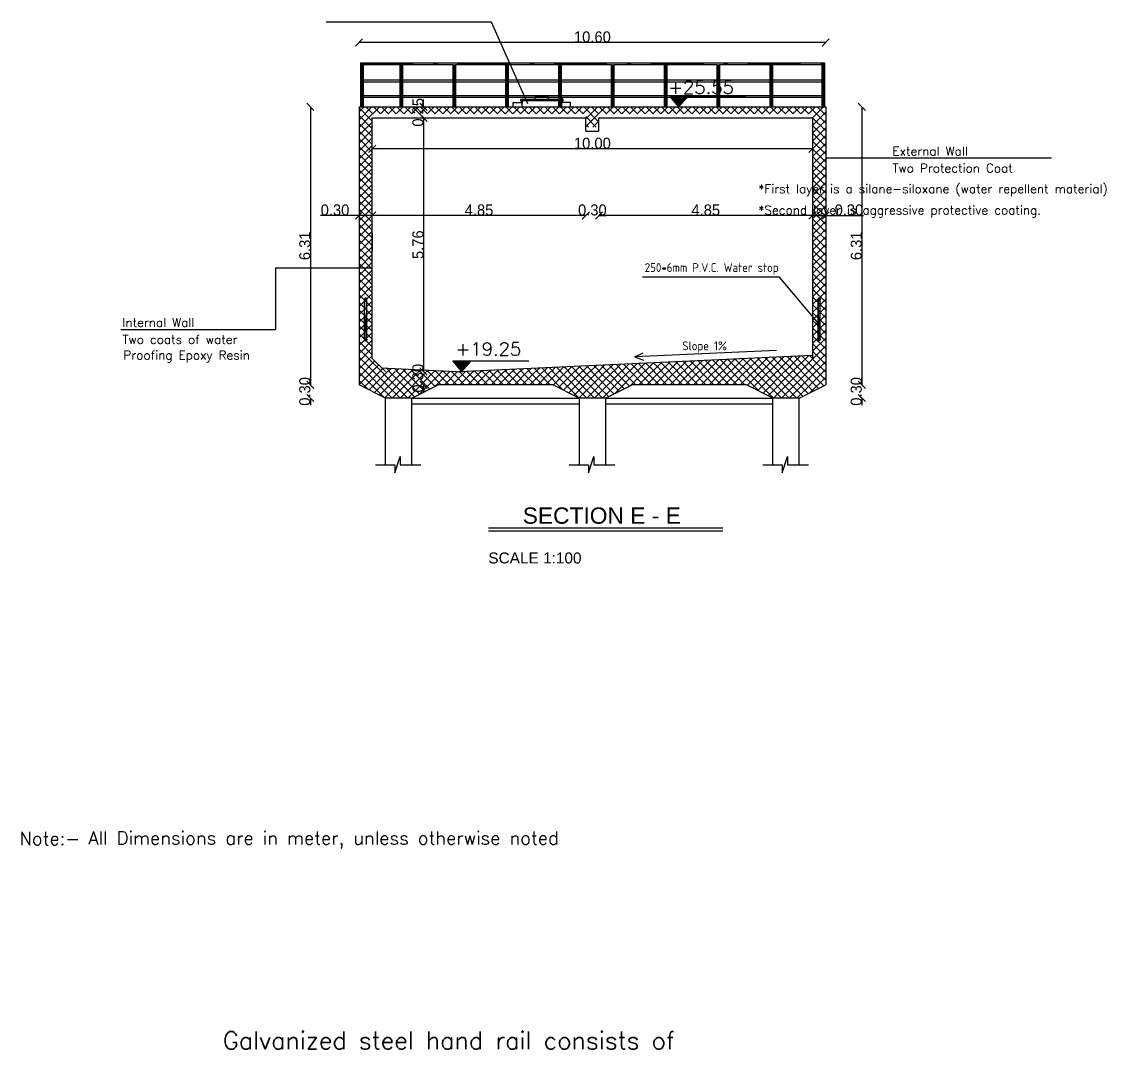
# Model space of a CAD drawing. Extents: x 151242 to 151523, y 158752 to 159354.
# Drawn here: x 151351.31 to 151375.94, y 158977.58 to 159000.9 of the extents above; entities that cross this region are included whole.
import ezdxf
from ezdxf.enums import TextEntityAlignment as Align

# ---------------------------------------------------------------- set-up
doc = ezdxf.new("R2010")
doc.units = 0
doc.header["$LTSCALE"] = 3
doc.header["$MEASUREMENT"] = 0
doc.header["$PDMODE"] = 2
doc.header["$PDSIZE"] = 0.03
for name, pattern in [('AUSGEZOGEN', [0]), ('CENTER', [2, 1.25, -0.25, 0.25, -0.25]), ('STRICHPUNKT2', [0.7, 0.4, -0.15, 0, -0.15])]:
    doc.linetypes.add(name, pattern=pattern)
doc.layers.get('0').update_dxf_attribs({"linetype": 'CONTINUOUS'})
doc.layers.get('DEFPOINTS').update_dxf_attribs({"linetype": 'CONTINUOUS'})
for name, color, linetype in [('3', 4, 'CONTINUOUS'), ('4', 12, 'CONTINUOUS'), ('EBENE0', 7, 'AUSGEZOGEN'), ('HATSH', 252, 'CONTINUOUS'), ('POLI', 3, 'CONTINUOUS'), ('TEXT', 7, 'CONTINUOUS'), ('TEXTS', 1, 'CONTINUOUS'), ('TXT', 6, 'CONTINUOUS')]:
    doc.layers.add(name, color=color, linetype=linetype)
doc.styles.add('FUTURA', font='SAS_____.PFB')
doc.styles.add('ISO8', font='iso8')
doc.styles.add('ROMANS', font='romans.shx')
doc.dimstyles.new('mais 1-100 plan', dxfattribs={"dimtxt": 0.25, "dimasz": 0.1635, "dimexe": 0.18, "dimexo": 0.0625, "dimgap": 0, "dimtad": 1, "dimzin": 0, "dimdsep": 46, "dimtxsty": 'Standard', "dimblk": 'OBLIQUE', "dimcen": 0, "dimse1": 1, "dimse2": 1, "dimclrd": 8, "dimclrt": 4, "dimadec": 0, "dimazin": 0, "dimtfac": 1, "dimtix": 1, "dimtofl": 0, "dimtmove": 0, "dimatfit": 3, "dimldrblk": 'OBLIQUE', "dimfxl": 0.18, "dimtolj": 1, "dimtzin": 0, "dimarcsym": 0})
pattern_1 = [(45, (-280.9069, -2.71911), (-0.08838834765, 0.08838834765), []), (135, (-280.9069, -2.71911), (-0.08838834765, -0.08838834765), [])]

# ---------------------------------------------------------------- blocks, each defined once
blk = doc.blocks.new('_OBLIQUE')
at = {"color": 0, "linetype": 'ByBlock'}
blk.add_line((-0.5, -0.5), (0.5, 0.5), dxfattribs=at)
blk = doc.blocks.new('*D690')
at = {"layer": '4', "color": 8, "linetype": 'Continuous', "lineweight": -2, "transparency": 16777216}
blk.add_line((151369.569, 159000.431), (151358.969, 159000.431), dxfattribs=at)
at = {"layer": 'DEFPOINTS', "color": 0, "linetype": 'Continuous', "transparency": 16777216}
for p in [(151358.969, 159000.431), (151358.969, 158998.97), (151369.569, 158998.97)]:
    blk.add_point(p, dxfattribs=at)
at = {"layer": '4', "color": 8, "linetype": 'Continuous', "lineweight": -2, "transparency": 16777216, "xscale": 0.1635000000000001, "yscale": 0.1635000000000001, "zscale": 0.1635000000000001, "rotation": 180}
blk.add_blockref('_OBLIQUE', (151358.969, 159000.431), dxfattribs=at)
at = {"layer": '4', "color": 8, "linetype": 'Continuous', "lineweight": -2, "transparency": 16777216, "xscale": 0.1635000000000001, "yscale": 0.1635000000000001, "zscale": 0.1635000000000001}
blk.add_blockref('_OBLIQUE', (151369.569, 159000.431), dxfattribs=at)
at = {"layer": '4', "color": 4, "linetype": 'Continuous', "transparency": 16777216, "insert": (151364.269, 159000.556), "char_height": 0.25, "attachment_point": 5}
blk.add_mtext('\\A1;10.60', dxfattribs=at)
blk = doc.blocks.new('*D691')
at = {"layer": '4', "color": 8, "linetype": 'Continuous', "lineweight": -2, "transparency": 16777216}
blk.add_line((151370.388, 158998.97), (151370.388, 158992.66), dxfattribs=at)
at = {"layer": 'DEFPOINTS', "color": 0, "linetype": 'Continuous', "transparency": 16777216}
for p in [(151368.37, 158998.97), (151368.37, 158992.66), (151370.388, 158992.66)]:
    blk.add_point(p, dxfattribs=at)
at = {"layer": '4', "color": 8, "linetype": 'Continuous', "lineweight": -2, "transparency": 16777216, "xscale": 0.1635000000000001, "yscale": 0.1635000000000001, "zscale": 0.1635000000000001}
for p, rotation in [((151370.388, 158998.97), 90), ((151370.388, 158992.66), 270)]:
    blk.add_blockref('_OBLIQUE', p, dxfattribs=dict(at, rotation=rotation))
at = {"layer": '4', "color": 4, "linetype": 'Continuous', "transparency": 16777216, "insert": (151370.263, 158995.815), "char_height": 0.25, "attachment_point": 5, "rotation": 90}
blk.add_mtext('\\A1;6.31', dxfattribs=at)
blk = doc.blocks.new('*D692')
at = {"layer": '4', "color": 8, "linetype": 'Continuous', "lineweight": -2, "transparency": 16777216}
for p, q in [((151370.388, 158992.66), (151370.388, 158992.823)), ((151370.388, 158992.36), (151370.388, 158992.196))]:
    blk.add_line(p, q, dxfattribs=at)
at = {"layer": 'DEFPOINTS', "color": 0, "linetype": 'Continuous', "transparency": 16777216}
for p in [(151368.37, 158992.66), (151367.77, 158992.36), (151370.388, 158992.36)]:
    blk.add_point(p, dxfattribs=at)
at = {"layer": '4', "color": 8, "linetype": 'Continuous', "lineweight": -2, "transparency": 16777216, "xscale": 0.1635000000000001, "yscale": 0.1635000000000001, "zscale": 0.1635000000000001}
for p, rotation in [((151370.388, 158992.66), 270), ((151370.388, 158992.36), 90)]:
    blk.add_blockref('_OBLIQUE', p, dxfattribs=dict(at, rotation=rotation))
at = {"layer": '4', "color": 4, "linetype": 'Continuous', "transparency": 16777216, "insert": (151370.263, 158992.51), "char_height": 0.25, "attachment_point": 5, "rotation": 90}
blk.add_mtext('\\A1;0.30', dxfattribs=at)
blk = doc.blocks.new('*D693')
at = {"layer": '4', "color": 8, "linetype": 'Continuous', "lineweight": -2, "transparency": 16777216}
blk.add_line((151357.863, 158998.97), (151357.863, 158992.66), dxfattribs=at)
at = {"layer": 'DEFPOINTS', "color": 0, "linetype": 'Continuous', "transparency": 16777216}
for p in [(151358.969, 158998.97), (151357.863, 158992.66), (151358.969, 158992.66)]:
    blk.add_point(p, dxfattribs=at)
at = {"layer": '4', "color": 8, "linetype": 'Continuous', "lineweight": -2, "transparency": 16777216, "xscale": 0.1635000000000001, "yscale": 0.1635000000000001, "zscale": 0.1635000000000001}
for p, rotation in [((151357.863, 158998.97), 90), ((151357.863, 158992.66), 270)]:
    blk.add_blockref('_OBLIQUE', p, dxfattribs=dict(at, rotation=rotation))
at = {"layer": '4', "color": 4, "linetype": 'Continuous', "transparency": 16777216, "insert": (151357.738, 158995.815), "char_height": 0.25, "attachment_point": 5, "rotation": 90}
blk.add_mtext('\\A1;6.31', dxfattribs=at)
blk = doc.blocks.new('*D694')
at = {"layer": '4', "color": 8, "linetype": 'Continuous', "lineweight": -2, "transparency": 16777216}
for p, q in [((151357.863, 158992.66), (151357.863, 158992.823)), ((151357.863, 158992.36), (151357.863, 158992.196))]:
    blk.add_line(p, q, dxfattribs=at)
at = {"layer": 'DEFPOINTS', "color": 0, "linetype": 'Continuous', "transparency": 16777216}
for p in [(151358.969, 158992.66), (151357.863, 158992.36), (151359.569, 158992.36)]:
    blk.add_point(p, dxfattribs=at)
at = {"layer": '4', "color": 8, "linetype": 'Continuous', "lineweight": -2, "transparency": 16777216, "xscale": 0.1635000000000001, "yscale": 0.1635000000000001, "zscale": 0.1635000000000001}
for p, rotation in [((151357.863, 158992.66), 270), ((151357.863, 158992.36), 90)]:
    blk.add_blockref('_OBLIQUE', p, dxfattribs=dict(at, rotation=rotation))
at = {"layer": '4', "color": 4, "linetype": 'Continuous', "transparency": 16777216, "insert": (151357.738, 158992.51), "char_height": 0.25, "attachment_point": 5, "rotation": 90}
blk.add_mtext('\\A1;0.30', dxfattribs=at)
blk = doc.blocks.new('*D695')
at = {"layer": '4', "color": 8, "linetype": 'Continuous', "lineweight": -2, "transparency": 16777216}
blk.add_line((151369.269, 158996.502), (151364.419, 158996.502), dxfattribs=at)
at = {"layer": 'DEFPOINTS', "color": 0, "linetype": 'Continuous', "transparency": 16777216}
for p in [(151364.419, 158998.42), (151369.269, 158996.74), (151364.419, 158996.502)]:
    blk.add_point(p, dxfattribs=at)
at = {"layer": '4', "color": 8, "linetype": 'Continuous', "lineweight": -2, "transparency": 16777216, "xscale": 0.1635000000000001, "yscale": 0.1635000000000001, "zscale": 0.1635000000000001, "rotation": 180}
blk.add_blockref('_OBLIQUE', (151364.419, 158996.502), dxfattribs=at)
at = {"layer": '4', "color": 8, "linetype": 'Continuous', "lineweight": -2, "transparency": 16777216, "xscale": 0.1635000000000001, "yscale": 0.1635000000000001, "zscale": 0.1635000000000001}
blk.add_blockref('_OBLIQUE', (151369.269, 158996.502), dxfattribs=at)
at = {"layer": '4', "color": 4, "linetype": 'Continuous', "transparency": 16777216, "insert": (151366.844, 158996.627), "char_height": 0.25, "attachment_point": 5}
blk.add_mtext('\\A1;4.85', dxfattribs=at)
blk = doc.blocks.new('*D696')
at = {"layer": '4', "color": 8, "linetype": 'Continuous', "lineweight": -2, "transparency": 16777216}
for p, q in [((151364.119, 158996.502), (151363.955, 158996.502)), ((151364.419, 158996.502), (151364.582, 158996.502))]:
    blk.add_line(p, q, dxfattribs=at)
at = {"layer": 'DEFPOINTS', "color": 0, "linetype": 'Continuous', "transparency": 16777216}
for p in [(151364.119, 158998.42), (151364.419, 158998.42), (151364.119, 158996.502)]:
    blk.add_point(p, dxfattribs=at)
at = {"layer": '4', "color": 8, "linetype": 'Continuous', "lineweight": -2, "transparency": 16777216, "xscale": 0.1635000000000001, "yscale": 0.1635000000000001, "zscale": 0.1635000000000001}
blk.add_blockref('_OBLIQUE', (151364.119, 158996.502), dxfattribs=at)
at = {"layer": '4', "color": 8, "linetype": 'Continuous', "lineweight": -2, "transparency": 16777216, "xscale": 0.1635000000000001, "yscale": 0.1635000000000001, "zscale": 0.1635000000000001, "rotation": 180}
blk.add_blockref('_OBLIQUE', (151364.419, 158996.502), dxfattribs=at)
at = {"layer": '4', "color": 4, "linetype": 'Continuous', "transparency": 16777216, "insert": (151364.269, 158996.627), "char_height": 0.25, "attachment_point": 5}
blk.add_mtext('\\A1;0.30', dxfattribs=at)
blk = doc.blocks.new('*D697')
at = {"layer": '4', "color": 8, "linetype": 'Continuous', "lineweight": -2, "transparency": 16777216}
blk.add_line((151364.119, 158996.502), (151359.269, 158996.502), dxfattribs=at)
at = {"layer": 'DEFPOINTS', "color": 0, "linetype": 'Continuous', "transparency": 16777216}
for p in [(151364.119, 158998.42), (151359.269, 158998.006), (151359.269, 158996.502)]:
    blk.add_point(p, dxfattribs=at)
at = {"layer": '4', "color": 8, "linetype": 'Continuous', "lineweight": -2, "transparency": 16777216, "xscale": 0.1635000000000001, "yscale": 0.1635000000000001, "zscale": 0.1635000000000001, "rotation": 180}
blk.add_blockref('_OBLIQUE', (151359.269, 158996.502), dxfattribs=at)
at = {"layer": '4', "color": 8, "linetype": 'Continuous', "lineweight": -2, "transparency": 16777216, "xscale": 0.1635000000000001, "yscale": 0.1635000000000001, "zscale": 0.1635000000000001}
blk.add_blockref('_OBLIQUE', (151364.119, 158996.502), dxfattribs=at)
at = {"layer": '4', "color": 4, "linetype": 'Continuous', "transparency": 16777216, "insert": (151361.694, 158996.627), "char_height": 0.25, "attachment_point": 5}
blk.add_mtext('\\A1;4.85', dxfattribs=at)
blk = doc.blocks.new('*D698')
at = {"layer": '4', "color": 8, "linetype": 'Continuous', "lineweight": -2, "transparency": 16777216}
blk.add_line((151369.269, 158998.017), (151359.269, 158998.017), dxfattribs=at)
at = {"layer": 'DEFPOINTS', "color": 0, "linetype": 'Continuous', "transparency": 16777216}
for p in [(151359.269, 158998.179), (151369.269, 158998.179), (151359.269, 158998.017)]:
    blk.add_point(p, dxfattribs=at)
at = {"layer": '4', "color": 8, "linetype": 'Continuous', "lineweight": -2, "transparency": 16777216, "xscale": 0.1635000000000001, "yscale": 0.1635000000000001, "zscale": 0.1635000000000001, "rotation": 180}
blk.add_blockref('_OBLIQUE', (151359.269, 158998.017), dxfattribs=at)
at = {"layer": '4', "color": 8, "linetype": 'Continuous', "lineweight": -2, "transparency": 16777216, "xscale": 0.1635000000000001, "yscale": 0.1635000000000001, "zscale": 0.1635000000000001}
blk.add_blockref('_OBLIQUE', (151369.269, 158998.017), dxfattribs=at)
at = {"layer": '4', "color": 4, "linetype": 'Continuous', "transparency": 16777216, "insert": (151364.269, 158998.142), "char_height": 0.25, "attachment_point": 5}
blk.add_mtext('\\A1;10.00', dxfattribs=at)
blk = doc.blocks.new('*D699')
at = {"layer": '4', "color": 8, "linetype": 'Continuous', "lineweight": -2, "transparency": 16777216}
blk.add_line((151360.432, 158998.72), (151360.432, 158992.96), dxfattribs=at)
at = {"layer": 'DEFPOINTS', "color": 0, "linetype": 'Continuous', "transparency": 16777216}
for p in [(151360.161, 158998.72), (151360.41, 158992.96), (151360.432, 158992.96)]:
    blk.add_point(p, dxfattribs=at)
at = {"layer": '4', "color": 8, "linetype": 'Continuous', "lineweight": -2, "transparency": 16777216, "xscale": 0.1635000000000001, "yscale": 0.1635000000000001, "zscale": 0.1635000000000001}
for p, rotation in [((151360.432, 158998.72), 90), ((151360.432, 158992.96), 270)]:
    blk.add_blockref('_OBLIQUE', p, dxfattribs=dict(at, rotation=rotation))
at = {"layer": '4', "color": 4, "linetype": 'Continuous', "transparency": 16777216, "insert": (151360.307, 158995.84), "char_height": 0.25, "attachment_point": 5, "rotation": 90}
blk.add_mtext('\\A1;5.76', dxfattribs=at)
blk = doc.blocks.new('*D700')
at = {"layer": '4', "color": 8, "linetype": 'Continuous', "lineweight": -2, "transparency": 16777216}
for p, q in [((151360.432, 158992.96), (151360.432, 158993.123)), ((151360.432, 158992.66), (151360.432, 158992.496))]:
    blk.add_line(p, q, dxfattribs=at)
at = {"layer": 'DEFPOINTS', "color": 0, "linetype": 'Continuous', "transparency": 16777216}
for p in [(151362.469, 158992.96), (151360.432, 158992.66), (151362.469, 158992.66)]:
    blk.add_point(p, dxfattribs=at)
at = {"layer": '4', "color": 8, "linetype": 'Continuous', "lineweight": -2, "transparency": 16777216, "xscale": 0.1635000000000001, "yscale": 0.1635000000000001, "zscale": 0.1635000000000001}
for p, rotation in [((151360.432, 158992.96), 270), ((151360.432, 158992.66), 90)]:
    blk.add_blockref('_OBLIQUE', p, dxfattribs=dict(at, rotation=rotation))
at = {"layer": '4', "color": 4, "linetype": 'Continuous', "transparency": 16777216, "insert": (151360.307, 158992.81), "char_height": 0.25, "attachment_point": 5, "rotation": 90}
blk.add_mtext('\\A1;0.30', dxfattribs=at)
blk = doc.blocks.new('*D701')
at = {"layer": '4', "color": 8, "linetype": 'Continuous', "lineweight": -2, "transparency": 16777216}
for p, q in [((151358.969, 158996.502), (151358.09, 158996.502)), ((151359.269, 158996.502), (151358.969, 158996.502))]:
    blk.add_line(p, q, dxfattribs=at)
at = {"layer": 'DEFPOINTS', "color": 0, "linetype": 'Continuous', "transparency": 16777216}
for p in [(151358.969, 158996.502), (151358.969, 158996.105), (151359.269, 158995.975)]:
    blk.add_point(p, dxfattribs=at)
at = {"layer": '4', "color": 8, "linetype": 'Continuous', "lineweight": -2, "transparency": 16777216, "xscale": 0.1635000000000001, "yscale": 0.1635000000000001, "zscale": 0.1635000000000001, "rotation": 180}
blk.add_blockref('_OBLIQUE', (151358.969, 158996.502), dxfattribs=at)
at = {"layer": '4', "color": 8, "linetype": 'Continuous', "lineweight": -2, "transparency": 16777216, "xscale": 0.1635000000000001, "yscale": 0.1635000000000001, "zscale": 0.1635000000000001}
blk.add_blockref('_OBLIQUE', (151359.269, 158996.502), dxfattribs=at)
at = {"layer": '4', "color": 4, "linetype": 'Continuous', "transparency": 16777216, "insert": (151358.423, 158996.627), "char_height": 0.25, "attachment_point": 5}
blk.add_mtext('\\A1;0.30', dxfattribs=at)
blk = doc.blocks.new('*D702')
at = {"layer": '4', "color": 8, "linetype": 'Continuous', "lineweight": -2, "transparency": 16777216}
for p, q in [((151360.432, 158998.97), (151360.432, 158999.133)), ((151360.432, 158998.72), (151360.432, 158998.556))]:
    blk.add_line(p, q, dxfattribs=at)
at = {"layer": 'DEFPOINTS', "color": 0, "linetype": 'Continuous', "transparency": 16777216}
for p in [(151360.432, 158998.97), (151361.694, 158998.97), (151361.694, 158998.72)]:
    blk.add_point(p, dxfattribs=at)
at = {"layer": '4', "color": 8, "linetype": 'Continuous', "lineweight": -2, "transparency": 16777216, "xscale": 0.1635000000000001, "yscale": 0.1635000000000001, "zscale": 0.1635000000000001}
for p, rotation in [((151360.432, 158998.97), 270), ((151360.432, 158998.72), 90)]:
    blk.add_blockref('_OBLIQUE', p, dxfattribs=dict(at, rotation=rotation))
at = {"layer": '4', "color": 4, "linetype": 'Continuous', "transparency": 16777216, "insert": (151360.307, 158998.845), "char_height": 0.25, "attachment_point": 5, "rotation": 90}
blk.add_mtext('\\A1;0.25', dxfattribs=at)
blk = doc.blocks.new('*D703')
at = {"layer": '4', "color": 8, "linetype": 'Continuous', "lineweight": -2, "transparency": 16777216}
for p, q in [((151369.269, 158996.502), (151369.569, 158996.502)), ((151369.569, 158996.502), (151370.429, 158996.502))]:
    blk.add_line(p, q, dxfattribs=at)
at = {"layer": 'DEFPOINTS', "color": 0, "linetype": 'Continuous', "transparency": 16777216}
for p in [(151369.569, 158996.502), (151369.269, 158995.915), (151369.569, 158995.915)]:
    blk.add_point(p, dxfattribs=at)
at = {"layer": '4', "color": 8, "linetype": 'Continuous', "lineweight": -2, "transparency": 16777216, "xscale": 0.1635000000000001, "yscale": 0.1635000000000001, "zscale": 0.1635000000000001, "rotation": 180}
blk.add_blockref('_OBLIQUE', (151369.269, 158996.502), dxfattribs=at)
at = {"layer": '4', "color": 8, "linetype": 'Continuous', "lineweight": -2, "transparency": 16777216, "xscale": 0.1635000000000001, "yscale": 0.1635000000000001, "zscale": 0.1635000000000001}
blk.add_blockref('_OBLIQUE', (151369.569, 158996.502), dxfattribs=at)
at = {"layer": '4', "color": 4, "linetype": 'Continuous', "transparency": 16777216, "insert": (151370.096, 158996.627), "char_height": 0.25, "attachment_point": 5}
blk.add_mtext('\\A1;0.30', dxfattribs=at)

msp = doc.modelspace()

# ---------------------------------------------------------------- hatches: boundary and pattern name
at = {"layer": '4'}
h = msp.add_hatch(dxfattribs=at)
h.set_pattern_fill('ANSI31', color=2, scale=0.001, style=0)
h.set_pattern_definition([(45, (151307.3177674, 158962.523309), (-0.00224506403, 0.00224506403), [])])
h.paths.add_polyline_path([(151363.592, 158999.115), (151363.592, 158999.109), (151363.6, 158999.109), (151363.6, 158999.14), (151362.644, 158999.14), (151362.644, 158999.109), (151362.652, 158999.109), (151362.652, 158999.115)])
h = msp.add_hatch(dxfattribs=at)
h.set_pattern_fill('ANSI37', color=2, scale=0.0003, style=0)
h.set_pattern_definition([(45, (151307.3397563, 158963.4964764), (-0.000673519209, 0.000673519209), []), (135, (151307.3397563, 158963.4964764), (-0.000673519209, -0.000673519209), [])])
h.paths.add_polyline_path([(151363.588, 158999.144), (151363.585, 158999.144), (151363.585, 158999.14), (151363.588, 158999.14)])
at = {"layer": '4', "linetype": 'Continuous'}
h = msp.add_hatch(dxfattribs=at)
h.set_pattern_fill('ANSI31', color=256, scale=0.01, style=0)
h.set_pattern_definition([(45, (151325.6663033, 158890.2113562), (-0.000883883476, 0.000883883476), [])])
h.paths.add_polyline_path([(151366.426, 158999.208), (151366.026, 158999.208), (151366.226, 158998.97)])
at = {"layer": '4'}
msp.add_hatch(color=2, dxfattribs=at).paths.add_polyline_path([(151362.653, 158999.104, 1), (151362.643, 158999.104, 1)])
h = msp.add_hatch(color=2, dxfattribs=at)
edge = h.paths.add_edge_path()
edge.add_arc((151359.12, 158994.602), 0.0431, 180, 540, ccw=False)
at = {"layer": '4', "linetype": 'CENTER', "ltscale": 2}
h = msp.add_hatch(dxfattribs=at)
h.set_pattern_fill('PLASTI', color=2, scale=0.05, style=0)
h.set_pattern_definition([(180, (151838.766904, 159290.025083), (0, 0.0125), []), (180, (151838.766904, 159290.026646), (0, 0.0125), []), (180, (151838.766904, 159290.028208), (0, 0.0125), []), (180, (151838.766904, 159290.032896), (0, 0.0125), [])])
edge = h.paths.add_edge_path()
edge.add_line((151359.12, 158994.632), (151359.12, 158994.569))
edge.add_line((151359.089, 158994.604), (151359.152, 158994.604))
edge.add_line((151359.144, 158993.698), (151359.144, 158994.594))
edge.add_line((151359.094, 158993.698), (151359.094, 158994.594))
edge.add_line((151359.12, 158993.718), (151359.12, 158993.655))
edge.add_line((151359.089, 158993.69), (151359.152, 158993.69))
at = {"layer": '4'}
h = msp.add_hatch(color=2, dxfattribs=at)
edge = h.paths.add_edge_path()
edge.add_arc((151369.417, 158994.602), 0.0431, 0, 360)
at = {"layer": '4', "linetype": 'CENTER', "ltscale": 2}
h = msp.add_hatch(dxfattribs=at)
h.set_pattern_fill('PLASTI', color=2, scale=0.05, style=0)
h.set_pattern_definition([(0, (150889.770438, 159290.025083), (0, 0.0125), []), (0, (150889.770438, 159290.026646), (0, 0.0125), []), (0, (150889.770438, 159290.028208), (0, 0.0125), []), (0, (150889.770438, 159290.032896), (0, 0.0125), [])])
edge = h.paths.add_edge_path()
edge.add_line((151369.417, 158994.632), (151369.417, 158994.569))
edge.add_line((151369.448, 158994.604), (151369.385, 158994.604))
edge.add_line((151369.394, 158993.698), (151369.394, 158994.594))
edge.add_line((151369.444, 158993.698), (151369.444, 158994.594))
edge.add_line((151369.417, 158993.718), (151369.417, 158993.655))
edge.add_line((151369.448, 158993.69), (151369.385, 158993.69))
at = {"layer": '4'}
h = msp.add_hatch(color=2, dxfattribs=at)
edge = h.paths.add_edge_path()
edge.add_arc((151359.12, 158993.688), 0.0431, 180, 540, ccw=False)
h = msp.add_hatch(color=2, dxfattribs=at)
edge = h.paths.add_edge_path()
edge.add_arc((151369.417, 158993.688), 0.0431, 0, 360)
at = {"layer": '4', "linetype": 'Continuous'}
h = msp.add_hatch(dxfattribs=at)
h.set_pattern_fill('ANSI31', color=256, scale=0.01, style=0)
h.set_pattern_definition([(45, (151320.7397313, 158884.2013562), (-0.000883883476, 0.000883883476), [])])
h.paths.add_polyline_path([(151361.499, 158993.198), (151361.099, 158993.198), (151361.299, 158992.96)])
at = {"layer": 'HATSH'}
h = msp.add_hatch(dxfattribs=at)
h.set_pattern_fill('ANSI37', color=256, style=0)
h.set_pattern_definition([(45, (-445.23131, -105.3405), (-0.08838834765, 0.08838834765), []), (135, (-445.23131, -105.3405), (-0.08838834765, -0.08838834765), [])])
h.paths.add_polyline_path([(151369.569, 158998.97), (151358.969, 158998.97), (151358.969, 158996.489), (151359.269, 158996.489), (151359.269, 158998.81), (151364.119, 158998.81), (151364.119, 158998.51), (151364.419, 158998.51), (151364.419, 158998.81), (151369.269, 158998.81), (151369.269, 158996.489), (151369.569, 158996.489)])
h.paths.add_polyline_path([(151369.569, 158996.489), (151369.269, 158996.489), (151369.269, 158995.9), (151369.569, 158995.9), (151369.569, 158996.1), (151369.569, 158996.1)])
h.paths.add_polyline_path([(151369.569, 158995.7), (151369.569, 158995.9), (151369.269, 158995.9), (151369.269, 158993.26), (151368.969, 158992.96), (151359.569, 158992.96), (151359.269, 158993.26), (151359.269, 158995.7), (151359.269, 158995.7), (151359.269, 158995.9), (151359.169, 158995.9), (151358.969, 158995.9), (151358.969, 158992.66), (151359.569, 158992.36), (151360.169, 158992.36), (151360.769, 158992.66), (151363.369, 158992.66), (151363.969, 158992.36), (151364.569, 158992.36), (151365.169, 158992.66), (151367.769, 158992.66), (151368.369, 158992.36), (151368.969, 158992.36), (151369.569, 158992.66), (151369.569, 158995.7)])
h.paths.add_polyline_path([(151359.269, 158996.489), (151358.969, 158996.489), (151358.969, 158995.9), (151359.269, 158995.9), (151359.269, 158996.1), (151359.269, 158996.1)])
h.paths.add_polyline_path([(151365.726, 158998.742), (151365.726, 158999.038), (151365.951, 158999.038), (151365.951, 158998.742)], flags=9)
h = msp.add_hatch(dxfattribs=at)
h.set_pattern_fill('ANSI37', color=256, style=0)
h.set_pattern_definition(pattern_1)
h.paths.add_polyline_path([(151369.269, 158993.26), (151369.269, 158993.322), (151361.3, 158992.961), (151361.299, 158992.96), (151368.969, 158992.96)])
h = msp.add_hatch(dxfattribs=at)
h.set_pattern_fill('ANSI37', color=256, style=0)
h.set_pattern_definition(pattern_1)
h.paths.add_polyline_path([(151359.487, 158993.041), (151359.569, 158992.96), (151361.271, 158992.96), (151361.28, 158992.96)])

# ---------------------------------------------------------------- linework, layer by layer
at = {"color": 2, "lineweight": -3}
for p, q in [((151369.269, 158993.322), (151361.232, 158992.958)), ((151359.469, 158993.042), (151361.329, 158992.958))]:
    msp.add_line(p, q, dxfattribs=at)
at = {"color": 8, "lineweight": -3}
for p, q in [((151368.449, 158993.44), (151365.232, 158993.294)), ((151365.232, 158993.294), (151365.419, 158993.388)), ((151365.232, 158993.294), (151365.427, 158993.217))]:
    msp.add_line(p, q, dxfattribs=at)
at = {"layer": '4', "color": 2, "linetype": 'AUSGEZOGEN'}
for p, q in [((151358.999, 158999.97), (151369.539, 158999.97)), ((151358.999, 158999.97), (151358.999, 158998.97)), ((151359.059, 158999.93), (151359.059, 158998.97)), ((151359.059, 158999.93), (151359.899, 158999.93)), ((151359.899, 158999.93), (151359.899, 158998.97)), ((151359.959, 158999.93), (151359.959, 158998.97)), ((151359.959, 158999.93), (151361.099, 158999.93)), ((151361.099, 158999.93), (151361.099, 158998.97)), ((151361.159, 158999.93), (151361.159, 158998.97)), ((151361.159, 158999.93), (151362.299, 158999.93)), ((151362.299, 158999.93), (151362.299, 158998.97)), ((151362.359, 158999.93), (151362.359, 158998.97)), ((151362.359, 158999.93), (151363.499, 158999.93)), ((151363.499, 158999.93), (151363.499, 158998.97)), ((151363.559, 158999.93), (151363.559, 158998.97)), ((151363.559, 158999.93), (151364.699, 158999.93)), ((151364.699, 158999.93), (151364.699, 158998.97)), ((151364.759, 158999.93), (151364.759, 158998.97)), ((151364.759, 158999.93), (151365.899, 158999.93)), ((151365.899, 158999.93), (151365.899, 158998.97)), ((151365.959, 158999.93), (151365.959, 158998.97)), ((151365.959, 158999.93), (151367.099, 158999.93)), ((151367.099, 158999.93), (151367.099, 158998.97)), ((151367.159, 158999.93), (151367.159, 158998.97)), ((151367.159, 158999.93), (151368.299, 158999.93)), ((151368.299, 158999.93), (151368.299, 158998.97)), ((151368.359, 158999.93), (151368.359, 158998.97)), ((151368.359, 158999.93), (151369.479, 158999.93)), ((151369.479, 158999.97), (151369.539, 158999.97)), ((151369.479, 158999.93), (151369.479, 158998.97)), ((151369.539, 158999.97), (151369.539, 158998.97)), ((151359.059, 158999.58), (151359.899, 158999.58)), ((151359.059, 158999.54), (151359.899, 158999.54)), ((151359.959, 158999.58), (151361.099, 158999.58)), ((151359.959, 158999.54), (151361.099, 158999.54)), ((151361.159, 158999.58), (151362.299, 158999.58)), ((151361.159, 158999.54), (151362.299, 158999.54)), ((151362.359, 158999.58), (151363.499, 158999.58)), ((151362.359, 158999.54), (151363.499, 158999.54)), ((151363.559, 158999.58), (151364.699, 158999.58)), ((151363.559, 158999.54), (151364.699, 158999.54)), ((151364.759, 158999.58), (151365.899, 158999.58)), ((151364.759, 158999.54), (151365.899, 158999.54)), ((151365.959, 158999.58), (151367.099, 158999.58)), ((151365.959, 158999.54), (151367.099, 158999.54)), ((151367.159, 158999.58), (151368.299, 158999.58)), ((151367.159, 158999.54), (151368.299, 158999.54)), ((151368.359, 158999.58), (151369.479, 158999.58)), ((151368.359, 158999.54), (151369.479, 158999.54)), ((151359.059, 158999.23), (151359.899, 158999.23)), ((151359.059, 158999.19), (151359.899, 158999.19)), ((151359.959, 158999.23), (151361.099, 158999.23)), ((151359.959, 158999.19), (151361.099, 158999.19)), ((151361.159, 158999.23), (151362.299, 158999.23)), ((151361.159, 158999.19), (151362.299, 158999.19)), ((151362.359, 158999.23), (151363.499, 158999.23)), ((151362.359, 158999.19), (151363.499, 158999.19)), ((151363.559, 158999.23), (151364.699, 158999.23)), ((151363.559, 158999.19), (151364.699, 158999.19)), ((151364.759, 158999.23), (151365.899, 158999.23)), ((151364.759, 158999.19), (151365.899, 158999.19)), ((151365.959, 158999.23), (151367.099, 158999.23)), ((151365.959, 158999.19), (151367.099, 158999.19)), ((151367.159, 158999.23), (151368.299, 158999.23)), ((151367.159, 158999.19), (151368.299, 158999.19)), ((151368.359, 158999.23), (151369.479, 158999.23)), ((151368.359, 158999.19), (151369.479, 158999.19)), ((151358.969, 158996.1), (151358.969, 158995.7)), ((151359.269, 158996.1), (151359.269, 158995.7)), ((151359.269, 158996.1), (151359.269, 158995.7))]:
    msp.add_line(p, q, dxfattribs=at)
at = {"layer": '4', "color": 1, "linetype": 'STRICHPUNKT2'}
for p, q in [((151358.999, 158999.95), (151369.539, 158999.95)), ((151359.029, 158999.93), (151359.029, 158998.97)), ((151359.929, 158999.93), (151359.929, 158998.97)), ((151361.129, 158999.93), (151361.129, 158998.97)), ((151362.329, 158999.93), (151362.329, 158998.97)), ((151363.529, 158999.93), (151363.529, 158998.97)), ((151364.729, 158999.93), (151364.729, 158998.97)), ((151365.929, 158999.93), (151365.929, 158998.97)), ((151367.129, 158999.93), (151367.129, 158998.97)), ((151368.329, 158999.93), (151368.329, 158998.97)), ((151369.509, 158999.93), (151369.509, 158998.97))]:
    msp.add_line(p, q, dxfattribs=at)
at = {"layer": '4', "color": 2}
for p, q in [((151362.644, 158999.14), (151362.644, 158999.109)), ((151362.644, 158999.14), (151363.6, 158999.14)), ((151362.972, 158999.14), (151362.972, 158999.19)), ((151363.272, 158999.19), (151362.972, 158999.19)), ((151363.272, 158999.14), (151363.272, 158999.19)), ((151363.272, 158999.14), (151363.272, 158999.19)), ((151363.588, 158999.16), (151363.564, 158999.16)), ((151363.564, 158999.16), (151363.564, 158999.14)), ((151363.569, 158999.14), (151363.583, 158999.14)), ((151363.581, 158999.145), (151363.573, 158999.145)), ((151363.581, 158999.145), (151363.573, 158999.145)), ((151363.581, 158999.145), (151363.573, 158999.145)), ((151363.573, 158999.145), (151363.573, 158999.145)), ((151363.575, 158999.151), (151363.575, 158999.077)), ((151363.579, 158999.151), (151363.575, 158999.151)), ((151363.579, 158999.151), (151363.579, 158999.083)), ((151363.581, 158999.145), (151363.581, 158999.145)), ((151363.585, 158999.144), (151363.588, 158999.144)), ((151363.585, 158999.14), (151363.585, 158999.144)), ((151363.588, 158999.14), (151363.585, 158999.14)), ((151363.588, 158999.14), (151363.588, 158999.16)), ((151363.588, 158999.144), (151363.588, 158999.14)), ((151363.6, 158999.14), (151363.6, 158999.109)), ((151362.643, 158999.104), (151362.643, 158999.104)), ((151362.652, 158999.109), (151362.644, 158999.109)), ((151362.652, 158999.115), (151362.652, 158999.109)), ((151362.652, 158999.115), (151362.652, 158999.07)), ((151362.652, 158999.115), (151363.592, 158999.115)), ((151362.672, 158999.115), (151362.672, 158999.05)), ((151362.672, 158999.115), (151362.672, 158999.05)), ((151363.572, 158999.115), (151363.572, 158999.05)), ((151363.592, 158999.115), (151363.592, 158999.07)), ((151363.592, 158999.115), (151363.592, 158999.109)), ((151363.592, 158999.109), (151363.6, 158999.109))]:
    msp.add_line(p, q, dxfattribs=at)
at = {"layer": '4', "linetype": 'Continuous'}
for p, q in [((151367.755, 158999.208), (151366.026, 158999.208)), ((151366.026, 158999.208), (151366.226, 158998.97)), ((151366.426, 158999.208), (151366.226, 158998.97)), ((151361.099, 158993.198), (151361.299, 158992.96)), ((151362.828, 158993.198), (151361.099, 158993.198)), ((151361.499, 158993.198), (151361.299, 158992.96))]:
    msp.add_line(p, q, dxfattribs=at)
at = {"layer": '4', "color": 3, "linetype": 'AUSGEZOGEN'}
for p, q in [((151358.969, 158998.97), (151369.569, 158998.97)), ((151358.969, 158998.97), (151358.969, 158992.66)), ((151362.472, 158998.97), (151362.472, 158999.07)), ((151362.472, 158999.07), (151362.672, 158999.07)), ((151362.672, 158998.97), (151362.672, 158999.07)), ((151363.572, 158998.97), (151363.572, 158999.07)), ((151363.772, 158999.07), (151363.572, 158999.07)), ((151363.772, 158998.97), (151363.772, 158999.07)), ((151369.569, 158998.97), (151369.569, 158992.66)), ((151359.269, 158993.26), (151359.269, 158998.72)), ((151359.269, 158998.72), (151364.119, 158998.72)), ((151364.119, 158998.42), (151364.119, 158998.72)), ((151364.419, 158998.72), (151369.269, 158998.72)), ((151364.419, 158998.42), (151364.419, 158998.72)), ((151369.269, 158998.72), (151369.269, 158993.26)), ((151364.119, 158998.42), (151364.419, 158998.42)), ((151359.569, 158992.96), (151359.269, 158993.26)), ((151359.569, 158992.36), (151358.969, 158992.66)), ((151360.169, 158992.36), (151360.769, 158992.66)), ((151363.369, 158992.66), (151360.769, 158992.66)), ((151363.969, 158992.36), (151363.369, 158992.66)), ((151364.569, 158992.36), (151365.169, 158992.66)), ((151367.769, 158992.66), (151365.169, 158992.66)), ((151368.369, 158992.36), (151367.769, 158992.66)), ((151368.969, 158992.36), (151369.569, 158992.66)), ((151359.569, 158990.846), (151359.569, 158992.36)), ((151360.169, 158990.847), (151360.169, 158992.36)), ((151363.969, 158992.36), (151363.969, 158990.846)), ((151364.569, 158992.36), (151364.569, 158990.847)), ((151368.369, 158990.846), (151368.369, 158992.36)), ((151368.969, 158990.847), (151368.969, 158992.36)), ((151359.781, 158990.663), (151359.9, 158991.029)), ((151359.9, 158991.029), (151359.9, 158990.847)), ((151364.181, 158990.663), (151364.3, 158991.029)), ((151364.3, 158991.029), (151364.3, 158990.847)), ((151368.581, 158990.663), (151368.7, 158991.029)), ((151368.7, 158991.029), (151368.7, 158990.847)), ((151359.342, 158990.846), (151359.781, 158990.846)), ((151359.781, 158990.846), (151359.781, 158990.663)), ((151359.9, 158990.847), (151360.376, 158990.847)), ((151363.742, 158990.846), (151364.181, 158990.846)), ((151364.181, 158990.846), (151364.181, 158990.663)), ((151364.3, 158990.847), (151364.776, 158990.847)), ((151368.142, 158990.846), (151368.581, 158990.846)), ((151368.581, 158990.846), (151368.581, 158990.663)), ((151368.7, 158990.847), (151369.176, 158990.847))]:
    msp.add_line(p, q, dxfattribs=at)
at = {"layer": '4', "color": 2, "linetype": 'CENTER', "ltscale": 2}
for p, q in [((151359.094, 158993.698), (151359.094, 158994.594)), ((151359.144, 158993.698), (151359.144, 158994.594)), ((151369.394, 158993.698), (151369.394, 158994.594)), ((151369.444, 158993.698), (151369.444, 158994.594))]:
    msp.add_line(p, q, dxfattribs=at)
at = {"layer": '4'}
for p, q in [((151361.91, 158989.411), (151367.229, 158989.411)), ((151361.91, 158989.346), (151367.229, 158989.346))]:
    msp.add_line(p, q, dxfattribs=at)
for points in [[(151358.224, 159000.902), (151361.973, 159000.902), (151362.796, 158999.042)], [(151369.412, 158994.046), (151368.522, 158995.1), (151365.41, 158995.1)]]:
    msp.add_lwpolyline(points, dxfattribs=at)
at = {"layer": '4', "color": 3, "linetype": 'AUSGEZOGEN'}
for points in [[(151360.169, 158992.36), (151363.969, 158992.36)], [(151364.569, 158992.36), (151368.369, 158992.36)], [(151360.169, 158992.226), (151363.969, 158992.226)], [(151364.569, 158992.226), (151368.369, 158992.226)]]:
    msp.add_lwpolyline(points, dxfattribs=at)
at = {"layer": '4', "color": 2}
msp.add_circle((151362.648, 158999.104), 0.0049, dxfattribs=at)
for points in [[(151363.267, 158999.185), (151363.277, 158999.195), (151362.977, 158999.185), (151362.967, 158999.195)], [(151362.977, 158999.185), (151362.967, 158999.195), (151362.977, 158999.14), (151362.967, 158999.14)], [(151363.267, 158999.14), (151363.277, 158999.14), (151363.267, 158999.185), (151363.277, 158999.195)]]:
    msp.add_trace(points, dxfattribs=at)
at = {"layer": 'HATSH'}
for p, q in [((151360.169, 158992.36), (151359.569, 158992.36)), ((151364.569, 158992.36), (151363.969, 158992.36)), ((151368.969, 158992.36), (151368.369, 158992.36))]:
    msp.add_line(p, q, dxfattribs=at)
at = {"layer": 'TEXTS'}
for p, q in [((151369.569, 158997.809), (151371.221, 158997.81)), ((151371.221, 158997.81), (151374.695, 158997.81)), ((151357.068, 158995.317), (151359.269, 158995.317)), ((151353.559, 158993.919), (151357.068, 158993.919))]:
    msp.add_line(p, q, dxfattribs=at)
msp.add_lwpolyline([(151357.068, 158995.317), (151357.068, 158993.919)], dxfattribs=at)

# ---------------------------------------------------------------- texts
at = {"layer": '3', "color": 7, "linetype": 'Continuous', "style": 'ROMANS'}
for s, p in [('+25.55', (151365.992, 158999.264)), ('+19.25', (151361.162, 158993.322))]:
    msp.add_text(s, height=0.3, dxfattribs=at).set_placement(p)
at = {"layer": '4', "color": 6, "style": 'ROMANS'}
for s, p in [('External Wall  ', (151371.083, 158997.864)), ('Two Protection Coat ', (151371.083, 158997.478)), ('*First layer is a silane-siloxane (water repellent material)', (151368.039, 158997.008)), ('*Second layer is aggressive protective coating.', (151368.039, 158996.526)), ('Internal Wall', (151353.594, 158993.974)), ('Two coats of water ', (151353.594, 158993.588)), ('Proofing Epoxy Resin  ', (151353.618, 158993.234))]:
    msp.add_text(s, height=0.2, dxfattribs=at).set_placement(p)
at = {"layer": '4', "color": 2, "style": 'ISO8'}
msp.add_text('250*6mm P.V.C. Water stop', height=0.2, dxfattribs=at).set_placement((151365.459, 158995.222))
at = {"layer": '4', "color": 4, "style": 'FUTURA'}
msp.add_text('SECTION E - E', height=0.37014, dxfattribs=at).set_placement((151364.482, 158989.506), align=Align.CENTER)
at = {"layer": 'EBENE0', "color": 2, "style": 'ISO8'}
msp.add_text('Slope 1%%%', height=0.2, dxfattribs=at).set_placement((151366.312, 158993.445))
at = {"layer": 'POLI', "color": 6, "style": 'ROMANS'}
msp.add_text('Galvanized steel hand rail consists of ', height=0.4, dxfattribs=at).set_placement((151355.877, 158977.577))
at = {"layer": 'TEXT', "color": 1, "linetype": 'Continuous', "ltscale": 5, "style": 'ROMANS'}
for s, p in [('Note:-', (151351.255, 158982.21)), ('       All Dimensions are in meter, unless otherwise noted', (151351.255, 158982.224))]:
    msp.add_text(s, height=0.3, dxfattribs=at).set_placement(p)
at = {"layer": 'TXT', "style": 'FUTURA'}
msp.add_text('SCALE 1:100', height=0.25, dxfattribs=at).set_placement((151361.906, 158988.604))

# ---------------------------------------------------------------- dimensions: what is measured, and where the dimension line sits
at = {"layer": '4', "color": 2, "linetype": 'Continuous'}
for base, p1, p2, picture, middle in [((151358.969, 159000.431), (151369.569, 158998.97), (151358.969, 158998.97), '*D690', (151364.269, 159000.556)), ((151359.269, 158996.502), (151364.119, 158998.42), (151359.269, 158998.006), '*D697', (151361.694, 158996.627)), ((151364.119, 158996.502), (151364.419, 158998.42), (151364.119, 158998.42), '*D696', (151364.269, 158996.627)), ((151364.419, 158996.502), (151369.269, 158996.74), (151364.419, 158998.42), '*D695', (151366.844, 158996.627)), ((151359.269, 158998.017), (151369.269, 158998.179), (151359.269, 158998.179), '*D698', (151364.269, 158998.142))]:
    dim = msp.add_linear_dim(base=base, p1=p1, p2=p2, dimstyle='mais 1-100 plan', override={"dimfxlon": 1, "dimarcsym": 1}, dxfattribs=at)
    dim.commit()
    dim.dimension.update_dxf_attribs({"geometry": picture, "text_midpoint": middle})
dim = msp.add_linear_dim(base=(151360.432, 158998.97), p1=(151361.694, 158998.72), p2=(151361.694, 158998.97), angle=90, text='0.25', dimstyle='mais 1-100 plan', override={"dimfxlon": 1, "dimarcsym": 1}, dxfattribs=at)
dim.commit()
dim.dimension.update_dxf_attribs({"geometry": '*D702', "text_midpoint": (151360.307, 158998.845)})
for base, p1, p2, picture, middle in [((151357.863, 158992.66), (151358.969, 158998.97), (151358.969, 158992.66), '*D693', (151357.738, 158995.815)), ((151370.388, 158992.66), (151368.37, 158998.97), (151368.37, 158992.66), '*D691', (151370.263, 158995.815)), ((151360.432, 158992.96), (151360.161, 158998.72), (151360.41, 158992.96), '*D699', (151360.307, 158995.84)), ((151360.432, 158992.66), (151362.469, 158992.96), (151362.469, 158992.66), '*D700', (151360.307, 158992.81)), ((151357.863, 158992.36), (151358.969, 158992.66), (151359.569, 158992.36), '*D694', (151357.738, 158992.51)), ((151370.388, 158992.36), (151368.37, 158992.66), (151367.77, 158992.36), '*D692', (151370.263, 158992.51))]:
    dim = msp.add_linear_dim(base=base, p1=p1, p2=p2, angle=90, dimstyle='mais 1-100 plan', override={"dimfxlon": 1, "dimarcsym": 1}, dxfattribs=at)
    dim.commit()
    dim.dimension.update_dxf_attribs({"geometry": picture, "text_midpoint": middle})
for base, p1, p2, picture, middle in [((151358.969, 158996.502), (151359.269, 158995.975), (151358.969, 158996.105), '*D701', (151358.423, 158996.502)), ((151369.569, 158996.502), (151369.269, 158995.915), (151369.569, 158995.915), '*D703', (151370.096, 158996.502))]:
    dim = msp.add_linear_dim(base=base, p1=p1, p2=p2, dimstyle='mais 1-100 plan', override={"dimfxlon": 1, "dimarcsym": 1}, dxfattribs=at)
    dim.commit()
    dim.dimension.update_dxf_attribs({"geometry": picture, "text_midpoint": middle, "dimtype": 160})

doc.saveas('drawing.dxf')
